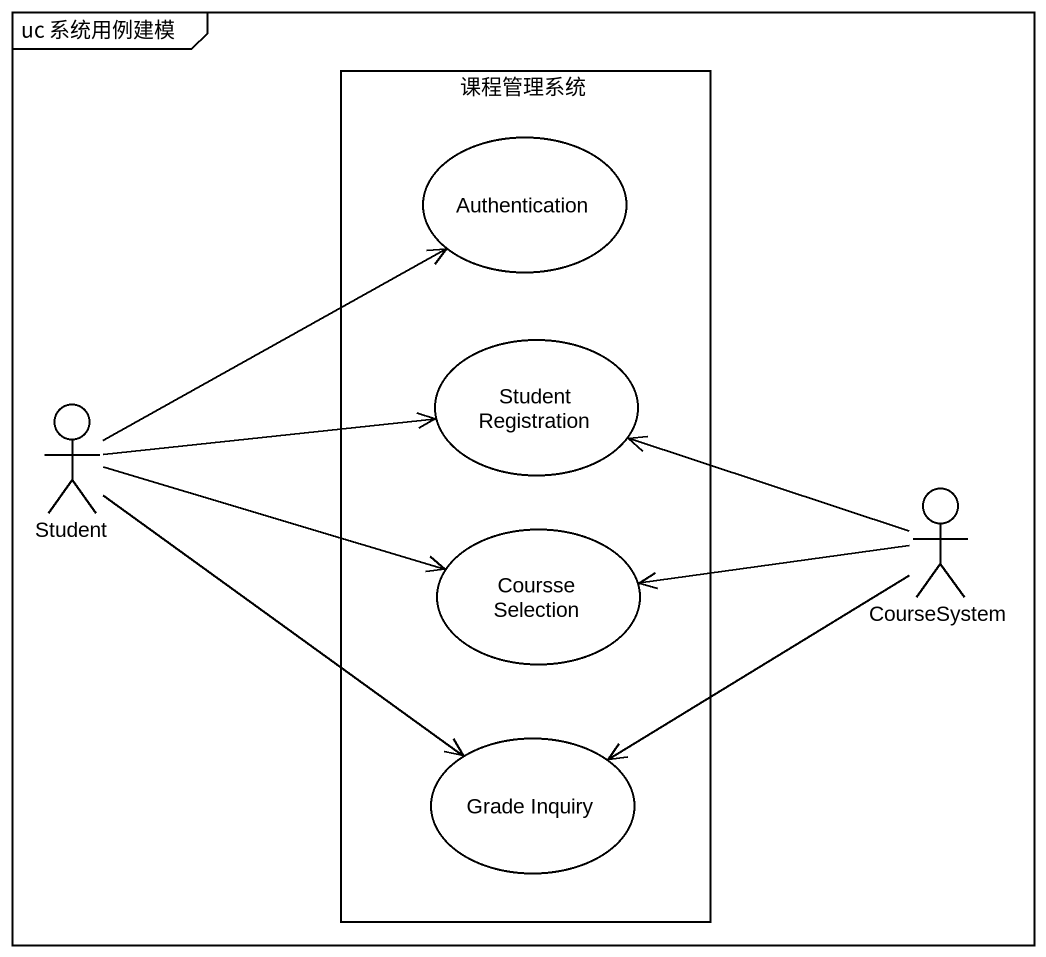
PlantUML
@startuml
mainframe uc 系统用例建模
rectangle 课程管理系统 {
  usecase Authentication
  usecase "Student Registration" as Student_Registration
  usecase "Coursse Selection" as Coursse_Selection
  usecase "Grade Inquiry" as Grade_Inquiry
}
actor Student
actor CourseSystem
Student -up-> Authentication
Student -right-> Student_Registration
Student -right-> Coursse_Selection
Student --> Grade_Inquiry
CourseSystem -left-> Student_Registration
CourseSystem -left-> Coursse_Selection
CourseSystem -left-> Grade_Inquiry
@enduml
